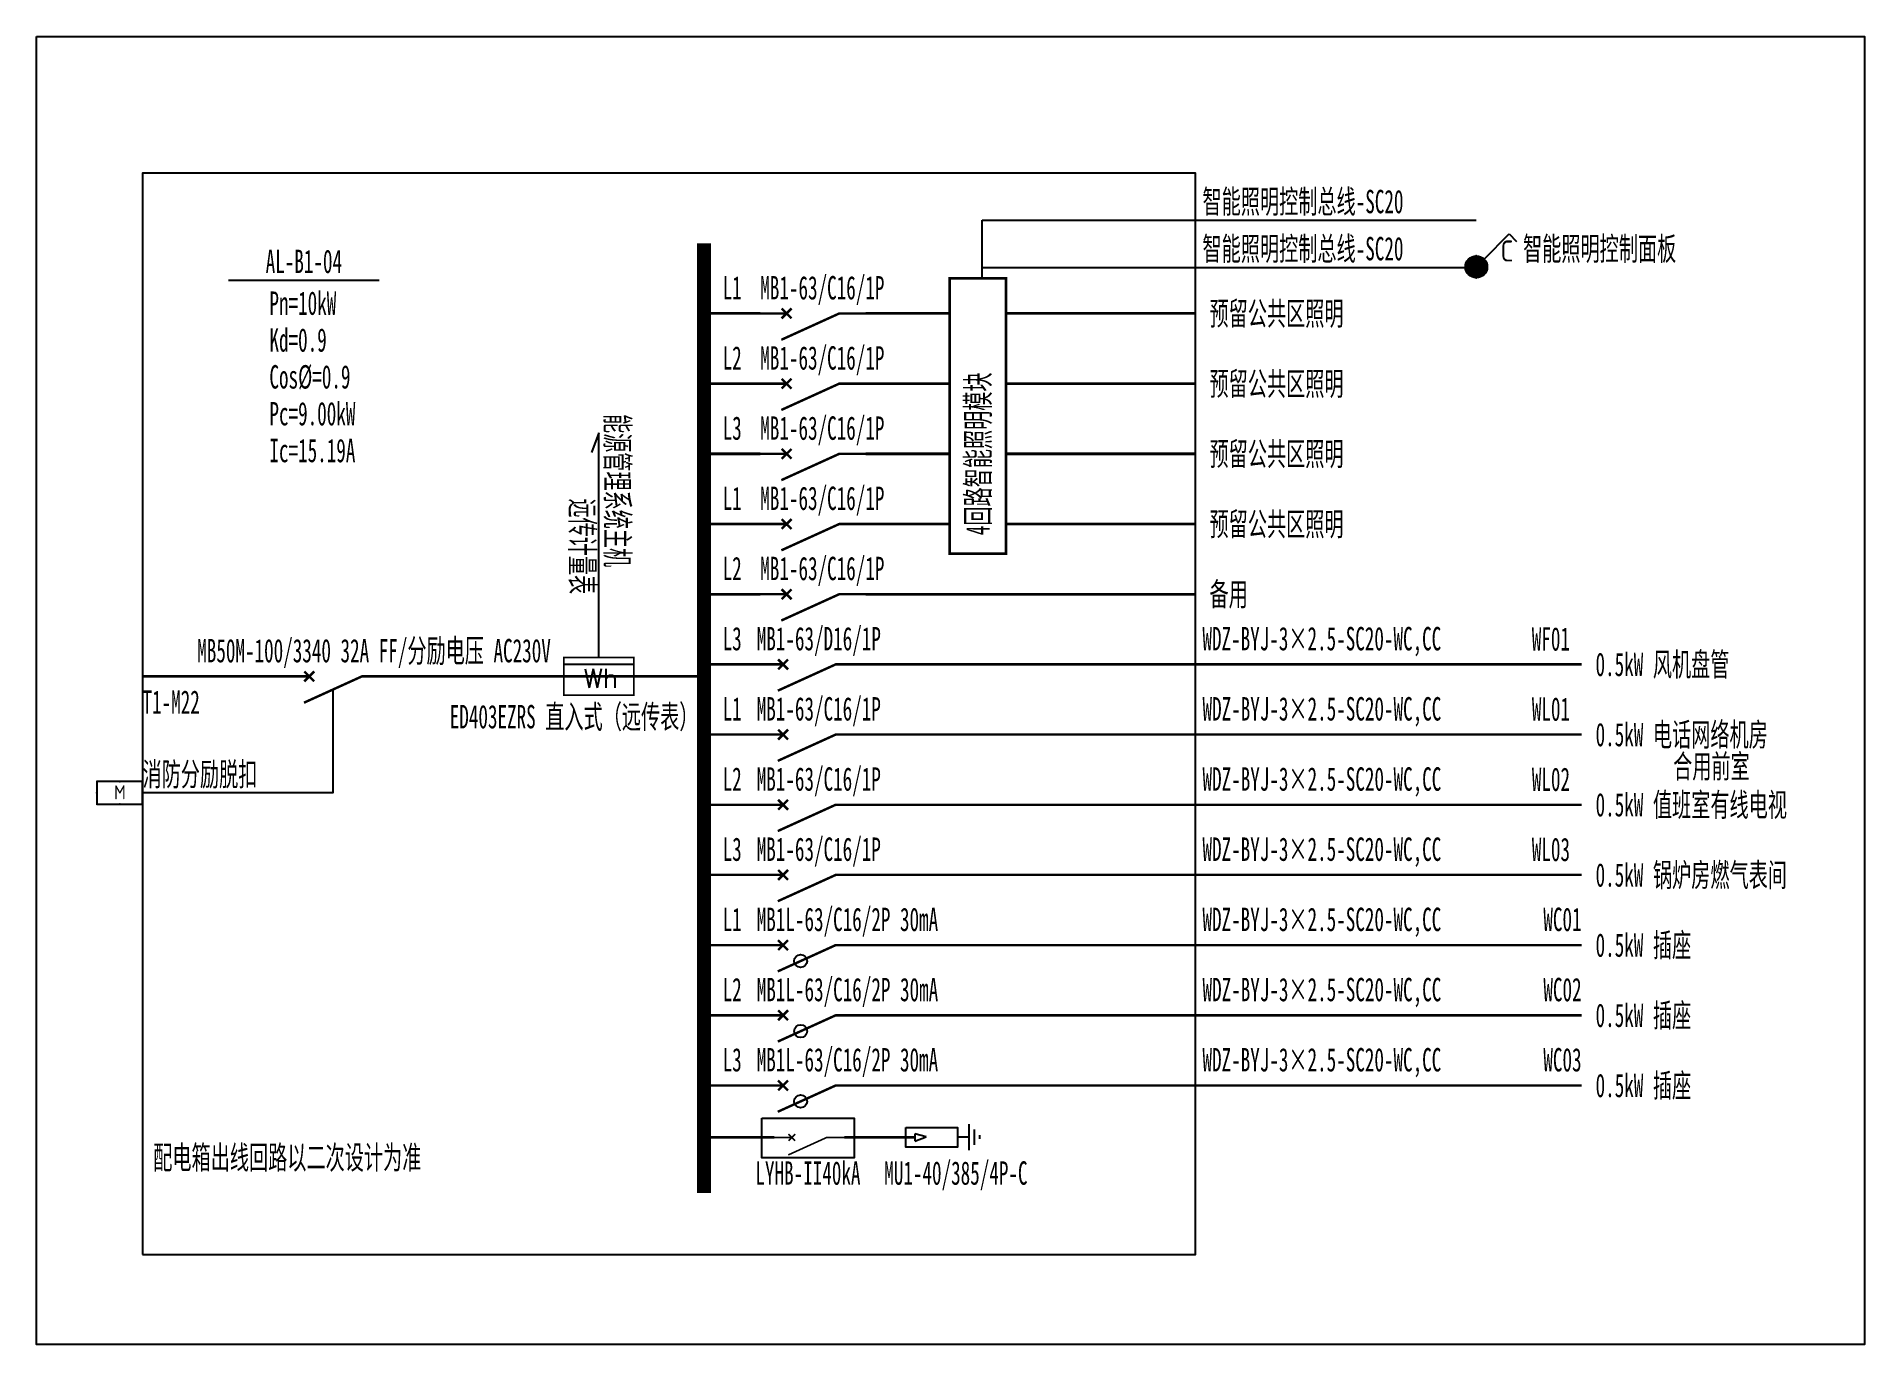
# Model space of a CAD drawing. Extents: x 1406870 to 1411556, y 437307 to 440662.
import ezdxf
from ezdxf.enums import TextEntityAlignment as Align

# ---------------------------------------------------------------- set-up
doc = ezdxf.new("R2010")
doc.units = 0
doc.header["$MEASUREMENT"] = 0
doc.layers.add('系统图', color=1, linetype='Continuous')
doc.styles.add('_SIMPLEX', font='simplex_.ttf', dxfattribs={"width": 0.6})
doc.styles.add('_TEL_ATTDEF', font='GBENOR', dxfattribs={"width": 0.8, "height": 3, "bigfont": 'GBCBIG'})
doc.styles.add('_TEL_DIM', font='', dxfattribs={"width": 0.8, "height": 3.5})
doc.styles.add('宋体', font='', dxfattribs={"width": 0.8, "height": 3.5})
doc.styles.get('_TEL_DIM').set_extended_font_data('SimSun')
doc.styles.get('宋体').set_extended_font_data('SimSun')

# ---------------------------------------------------------------- blocks, each defined once
blk = doc.blocks.new('$element$00000497')
at = {"const_width": 0.0233}
for points in [[(0, 0), (0, -0.25)], [(0, -1), (0, -0.75), (-0.25, -0.2)], [(-0.047, -0.297), (0.047, -0.203)], [(-0.047, -0.203), (0.047, -0.297)]]:
    blk.add_lwpolyline(points, dxfattribs=at)
at = {"flags": 9}
blk.add_attdef('S', (0, 0), '', height=0.00000667, dxfattribs=at)
blk = doc.blocks.new('$element$00000492')
blk.add_line((0.173, 0), (0.173, -1))
at = {"const_width": 0.0233}
blk.add_lwpolyline([(-0.267, 0), (0.267, 0), (0.267, -1), (-0.267, -1), (-0.267, 0)], dxfattribs=at)
at = {"style": '_SIMPLEX'}
blk.add_text('Wh', height=0.2667, rotation=270, dxfattribs=at).set_placement((-0.161, -0.281))
at = {"flags": 9}
blk.add_attdef('S', (0, 0), '', height=0.00000667, dxfattribs=at)
blk.add_attdef('S', (0, 0), '', height=0.00000667, dxfattribs=at)
blk.add_attdef('S', (0, 0), '', height=0.00000667, dxfattribs=at)
blk = doc.blocks.new('$equip$00002777')
for p, q in [((0.65, 0.65), (-0.65, 0.65)), ((-0.65, 0.65), (-0.65, 0)), ((0.65, 0), (0.65, 0.65)), ((-0.65, 0), (0.65, 0))]:
    blk.add_line(p, q)
at = {"const_width": 0.04}
blk.add_lwpolyline([(-0.65, 0.65), (-0.65, 0), (0.65, 0), (0.65, 0.65), (-0.65, 0.65), (-0.65, 0)], dxfattribs=at)
for p in [(0, 0.65), (-0.65, 0.325), (0, 0), (0.65, 0.325)]:
    blk.add_point(p)
at = {"color": 7}
blk.add_attdef('$TEXT$', text='', height=0.4, dxfattribs=at).set_placement((0.006, 0.343), align=Align.MIDDLE_CENTER)
at = {"color": 7, "flags": 1}
for tag, p in [('A', (0, 0)), ('B', (0.905, 0.246))]:
    blk.add_attdef(tag, text='', height=0.4, dxfattribs=at).set_placement(p, align=Align.MIDDLE_CENTER)
blk = doc.blocks.new('$element$00000525')
at = {"const_width": 0.0233}
for points in [[(0, 0), (0, -0.25)], [(-0.25, -0.2), (0, -0.75), (0, -1)], [(-0.047, -0.203), (0.047, -0.297)], [(0.047, -0.203), (-0.047, -0.297)]]:
    blk.add_lwpolyline(points, dxfattribs=at)
blk.add_circle((-0.151, -0.417), 0.0615)
at = {"flags": 9}
blk.add_attdef('S', (0, 0), '', height=0.00000667, dxfattribs=at)
blk = doc.blocks.new('$equip_U$00000081(zhangr-4109)')
for p, q in [((0.147, 0.147), (0.625, 0.625)), ((0.625, 0.625), (0.766, 0.484))]:
    blk.add_line(p, q)
blk.add_circle((0, 0), 0.208)
at = {"linetype": 'ByBlock'}
for p in [(0, 0.208), (-0.208, 0), (0, -0.208), (0.208, 0)]:
    blk.add_point(p, dxfattribs=at)
for points in [[(-0.18, 0.104), (0.18, 0.104), (-0.208, 0), (0.208, 0)], [(-0.18, -0.104), (0.18, -0.104), (-0.208, 0), (0.208, 0)], [(-0.104, 0.18), (0.104, 0.18), (-0.18, 0.104), (0.18, 0.104)], [(0, 0.208), (0, 0.208), (-0.104, 0.18), (0.104, 0.18)], [(-0.104, -0.18), (0.104, -0.18), (-0.18, -0.104), (0.18, -0.104)], [(0, -0.208), (0, -0.208), (-0.104, -0.18), (0.104, -0.18)]]:
    blk.add_solid(points)
at = {"color": 7, "linetype": 'ByBlock', "style": '_TEL_DIM'}
blk.add_attdef('$TEXT$', text='', height=0.4, dxfattribs=at).set_placement((0.583, 0.301), align=Align.MIDDLE_CENTER)
at = {"color": 7, "linetype": 'ByBlock', "style": '_TEL_DIM', "flags": 1}
for tag in ['A', 'REMARK']:
    blk.add_attdef(tag, text='', height=0.00002, dxfattribs=at).set_placement((0, 0), align=Align.MIDDLE_CENTER)
at = {"color": 7, "linetype": 'ByBlock', "lineweight": 211, "style": '_TEL_DIM', "flags": 1}
blk.add_attdef('REMARK', text='', height=0.00002, dxfattribs=at).set_placement((0, -0.208), align=Align.MIDDLE_CENTER)

msp = doc.modelspace()

# ---------------------------------------------------------------- linework, layer by layer
at = {"color": 0, "linetype": 'ByBlock'}
for p, q in [((1409294.1, 440038.3), (1409294.1, 440190.6)), ((1409294.1, 440190.6), (1410561.2, 440190.6)), ((1409294.1, 440069.8), (1410536.8, 440069.8)), ((1407361.9, 440037.2), (1407748.1, 440037.2)), ((1409150.4, 437839.6), (1409121.2, 437847.5)), ((1409121.2, 437847.5), (1409121.2, 437829.3)), ((1409260.2, 437872.6), (1409260.2, 437805.4)), ((1409274, 437858.7), (1409274, 437819.4)), ((1409121.2, 437828.8), (1409150.4, 437839.6)), ((1409230.9, 437839.5), (1409259, 437839.5)), ((1409287.7, 437844.2), (1409287.7, 437834.4))]:
    msp.add_line(p, q, dxfattribs=at)
at = {"color": 0, "linetype": 'ByBlock', "ltscale": 0.2}
for p, q in [((1408311.2, 439645.3), (1408292.7, 439594.6)), ((1408311.2, 439068.7), (1408311.2, 439645.3))]:
    msp.add_line(p, q, dxfattribs=at)
at = {"color": 0, "linetype": 'ByBlock'}
for points in [[(1407141.2, 437537.7), (1409841.2, 437537.7), (1409841.2, 440311.5), (1407141.2, 440311.5)], [(1408729.2, 437887.9), (1408965.8, 437887.9), (1408965.8, 437785.9), (1408729.2, 437785.9)], [(1409098.4, 437863.7), (1409231.2, 437863.7), (1409231.2, 437813.6), (1409098.4, 437813.6)]]:
    msp.add_lwpolyline(points, close=True, dxfattribs=at)
for points, const_width in [([(1408581.2, 440131.5), (1408581.2, 437696.1)], 36), ([(1408725.2, 439951.5), (1408581.2, 439951.5)], 6.94), ([(1408995.2, 439951.5), (1409211.2, 439951.5)], 6.94), ([(1409355.1, 439951.5), (1409841.1, 439951.5)], 6.94), ([(1408725.2, 439771.5), (1408581.2, 439771.5)], 6.94), ([(1408995.2, 439771.5), (1409211.2, 439771.5)], 6.94), ([(1409355.1, 439771.5), (1409841.1, 439771.5)], 6.94), ([(1408725.2, 439591.5), (1408581.2, 439591.5)], 6.94), ([(1408995.2, 439591.5), (1409211.2, 439591.5)], 6.94), ([(1409355.1, 439591.5), (1409841.1, 439591.5)], 6.94), ([(1408725.2, 439411.5), (1408581.2, 439411.5)], 6.94), ([(1408995.2, 439411.5), (1409211.2, 439411.5)], 6.94), ([(1409355.1, 439411.5), (1409841.1, 439411.5)], 6.94), ([(1408725.2, 439231.5), (1408581.2, 439231.5)], 6.94), ([(1408995.2, 439231.5), (1409841.2, 439231.5)], 6.94), ([(1407141.2, 439020.7), (1407501.2, 439020.7)], 6.3), ([(1407771.2, 439020.7), (1408581.2, 439020.7)], 6.3), ([(1408581.2, 439051.5), (1408716.2, 439051.5)], 6.3), ([(1408986.2, 439051.5), (1410831, 439051.5)], 6.3), ([(1408581.1, 438871.5), (1408716.2, 438871.5)], 6.3), ([(1408986.1, 438871.5), (1410831.2, 438871.5)], 6.3), ([(1408581.1, 438691.5), (1408716.2, 438691.5)], 6.3), ([(1408986.1, 438691.5), (1410831.2, 438691.5)], 6.3), ([(1408581.1, 438511.5), (1408716.1, 438511.5)], 6.3), ([(1408986.1, 438511.5), (1410831.1, 438511.5)], 6.3), ([(1408581.1, 438331.5), (1408716.2, 438331.5)], 6.3), ([(1408986.1, 438331.5), (1410831.1, 438331.5)], 6.3), ([(1408581.1, 438151.5), (1408716.2, 438151.5)], 6.3), ([(1408986.1, 438151.5), (1410831.2, 438151.5)], 6.3), ([(1408581.1, 437971.5), (1408716.1, 437971.5)], 6.3), ([(1408986.1, 437971.5), (1410831.1, 437971.5)], 6.3), ([(1408581.2, 437838.4), (1408761.2, 437838.4)], 6.3), ([(1408941.2, 437838.4), (1409121.2, 437838.4)], 6.3)]:
    msp.add_lwpolyline(points, dxfattribs=dict(at, const_width=const_width))
at = {"color": 0, "linetype": 'ByBlock', "const_width": 6.94}
msp.add_lwpolyline([(1409211.2, 440041.5), (1409355.1, 440041.5), (1409355.1, 439335.7), (1409211.2, 439335.7)], close=True, dxfattribs=at)
at = {"color": 0, "linetype": 'ByBlock'}
msp.add_lwpolyline([(1407629.4, 438987), (1407629.4, 438721.8), (1407141.2, 438721.8)], dxfattribs=at)
at = {"layer": '系统图'}
msp.add_lwpolyline([(1406869.6, 440661.8), (1411556.4, 440661.8), (1411556.4, 437307.3), (1406869.6, 437307.3)], close=True, dxfattribs=at)

# ---------------------------------------------------------------- block references
at = {"color": 0, "linetype": 'ByBlock'}
ref = msp.add_blockref('$equip_U$00000081(zhangr-4109)', (1410561.2, 440071), dxfattribs=dict(at, xscale=135, yscale=135, zscale=135, rotation=5.172650033446747e-06))
ref.add_attrib('$TEXT$', 'C', dxfattribs={"color": 7, "linetype": 'ByBlock', "height": 54, "rotation": 0, "style": '_TEL_ATTDEF'}).set_placement((1410639.9, 440111.7), align=Align.MIDDLE_CENTER)
for name, p, xscale, yscale, zscale, rotation in [('$element$00000497', (1408725.2, 439951.5), 270, 270, 270, 90.0000051727018), ('$element$00000497', (1408725.2, 439771.5), 270, 270, 270, 90.0000051727018), ('$element$00000497', (1408725.2, 439591.5), 270, 270, 270, 90.0000051727018), ('$element$00000497', (1408725.2, 439411.5), 270, 270, 270, 90.0000051727018), ('$element$00000497', (1408725.2, 439231.5), 270, 270, 270, 90.0000051727018), ('$element$00000492', (1408221.2, 439020.7), 180, 180, 180, 90), ('$element$00000497', (1408716.2, 439051.5), 270, 270, 270, 90), ('$element$00000497', (1407501.2, 439020.7), 270, 270, 270, 90), ('$element$00000497', (1408716.2, 438871.5), 270, 270, 270, 90), ('$element$00000497', (1408716.1, 438871.5), 270, 270, 270, 90), ('$element$00000497', (1408716.2, 438691.5), 270, 270, 270, 90), ('$element$00000497', (1408716.1, 438691.5), 270, 270, 270, 90), ('$element$00000497', (1408716.1, 438511.5), 270, 270, 270, 90), ('$element$00000525', (1408716.1, 438331.5), 270, 270, 270, 90), ('$element$00000525', (1408716.2, 438151.5), 270, 270, 270, 90), ('$element$00000525', (1408716.1, 437971.5), 270, 270, 270, 90), ('$element$00000497', (1408761.2, 437838.4), 180, 180, 180, 90)]:
    msp.add_blockref(name, p, dxfattribs=dict(at, xscale=xscale, yscale=yscale, zscale=zscale, rotation=rotation))
ref = msp.add_blockref('$equip$00002777', (1407082.7, 438692.6), dxfattribs=dict(at, xscale=90, yscale=90, zscale=90))
ref.add_attrib('$TEXT$', 'M', dxfattribs={"color": 7, "height": 36, "style": '_TEL_ATTDEF'}).set_placement((1407083.3, 438723.5), align=Align.MIDDLE_CENTER)

# ---------------------------------------------------------------- texts
at = {"color": 0, "linetype": 'ByBlock', "style": '宋体', "width": 0.6}
for s, p in [('智能照明控制总线-SC20', (1409859.2, 440190.6)), ('智能照明控制总线-SC20', (1409859.2, 440069.8)), ('智能照明控制面板', (1410681.1, 440069.8))]:
    msp.add_text(s, height=60, rotation=0, dxfattribs=at).set_placement(p, align=Align.BOTTOM_LEFT)
for s, p in [('AL-B1-04', (1407555, 440037.2)), ('L1', (1408653.2, 439969.5)), ('L2', (1408653.2, 439789.5)), ('L3', (1408653.2, 439609.5)), ('L1', (1408653.2, 439429.5)), ('L2', (1408653.2, 439249.5)), ('L3', (1408653.2, 439069.5)), ('L1', (1408653.2, 438889.5)), ('L2', (1408653.2, 438709.5)), ('L3', (1408653.2, 438529.5)), ('L1', (1408653.2, 438349.5)), ('L2', (1408653.2, 438169.5)), ('L3', (1408653.2, 437989.5))]:
    msp.add_text(s, height=60, dxfattribs=at).set_placement(p, align=Align.BOTTOM_CENTER)
at = {"color": 40, "linetype": 'ByBlock', "style": '宋体', "width": 0.6}
for p in [(1408725.2, 439969.5), (1408725.2, 439789.5), (1408725.2, 439609.5), (1408725.2, 439429.5), (1408725.2, 439249.5), (1408716.1, 438889.5), (1408716.1, 438709.5), (1408716.1, 438529.5)]:
    msp.add_text('MB1-63/C16/1P', height=60, dxfattribs=at).set_placement(p, align=Align.BOTTOM_LEFT)
at = {"color": 0, "linetype": 'ByBlock', "style": '宋体', "width": 0.6}
for s, p in [('Pn=10kW', (1407466.7, 439948)), ('Kd=0.9', (1407466.7, 439853.5)), ('Cos%%C=0.9', (1407466.7, 439759)), ('Pc=9.00kW', (1407466.7, 439664.5)), ('Ic=15.19A', (1407466.7, 439570)), ('配电箱出线回路以二次设计为准', (1407168.8, 437757))]:
    msp.add_text(s, height=60, dxfattribs=at).set_placement(p)
for s, p in [('预留公共区照明', (1409877.1, 439951.5)), ('预留公共区照明', (1409877.1, 439771.5)), ('预留公共区照明', (1409877.1, 439591.5)), ('预留公共区照明', (1409877.1, 439411.5)), ('备用', (1409877.1, 439231.5)), ('0.5kW 风机盘管', (1410866.9, 439051.5)), ('0.5kW 电话网络机房', (1410867.1, 438871.5)), ('合用前室', (1411065.9, 438790)), ('0.5kW 值班室有线电视', (1410867.1, 438691.5)), ('0.5kW 锅炉房燃气表间', (1410867.1, 438511.5)), ('0.5kW 插座', (1410867.1, 438331.5)), ('0.5kW 插座', (1410867.1, 438151.5)), ('0.5kW 插座', (1410867.1, 437971.5))]:
    msp.add_text(s, height=60, dxfattribs=at).set_placement(p, align=Align.MIDDLE_LEFT)
at = {"color": 4, "linetype": 'ByBlock', "style": '宋体', "width": 0.6}
msp.add_text('4回路智能照明模块', height=60, rotation=90, dxfattribs=at).set_placement((1409283.1, 439591.5), align=Align.MIDDLE_CENTER)
at = {"color": 0, "linetype": 'ByBlock', "style": '宋体', "width": 0.6}
for s, p in [('能源管理系统主机', (1408311.2, 439300.8)), ('远传计量表', (1408221.2, 439231.5))]:
    msp.add_text(s, height=60, rotation=270, dxfattribs=at).set_placement(p, align=Align.BOTTOM_RIGHT)
at = {"color": 40, "linetype": 'ByBlock', "style": '宋体', "width": 0.6}
msp.add_text('MB50M-100/3340 32A FF/分励电压 AC230V', height=60, dxfattribs=at).set_placement((1407734.9, 439038.7), align=Align.BOTTOM_CENTER)
at = {"color": 110, "linetype": 'ByBlock', "style": '宋体', "width": 0.6}
msp.add_text('MB1-63/D16/1P', height=60, dxfattribs=at).set_placement((1408716.2, 439069.5), align=Align.BOTTOM_LEFT)
at = {"color": 0, "linetype": 'ByBlock', "style": '宋体', "width": 0.6}
for s, p in [('WDZ-BYJ-3×2.5-SC20-WC,CC', (1409859, 439069.5)), ('WDZ-BYJ-3×2.5-SC20-WC,CC', (1409859.2, 438889.5)), ('消防分励脱扣', (1407141.2, 438721.8)), ('WDZ-BYJ-3×2.5-SC20-WC,CC', (1409859.2, 438709.5)), ('WDZ-BYJ-3×2.5-SC20-WC,CC', (1409859.1, 438529.5)), ('WDZ-BYJ-3×2.5-SC20-WC,CC', (1409859.1, 438349.5)), ('WDZ-BYJ-3×2.5-SC20-WC,CC', (1409859.2, 438169.5)), ('WDZ-BYJ-3×2.5-SC20-WC,CC', (1409859.1, 437989.5))]:
    msp.add_text(s, height=60, dxfattribs=at).set_placement(p, align=Align.BOTTOM_LEFT)
for s, p in [('WF01', (1410801.4, 439068.9)), ('WL01', (1410801.6, 438888.9)), ('WL02', (1410801.6, 438708.9)), ('WL03', (1410801.5, 438528.9)), ('WC01', (1410831.1, 438349.5)), ('WC02', (1410831.2, 438169.5)), ('WC03', (1410831.1, 437989.5))]:
    msp.add_text(s, height=60, dxfattribs=at).set_placement(p, align=Align.BOTTOM_RIGHT)
msp.add_text('T1-M22', height=60, dxfattribs=at).set_placement((1407141.2, 438984.7), align=Align.TOP_LEFT)
at = {"color": 2, "linetype": 'ByBlock', "style": '宋体', "width": 0.6}
msp.add_text('ED403EZRS 直入式（远传表）', height=60, dxfattribs=at).set_placement((1408247.9, 438947.4), align=Align.TOP_CENTER)
at = {"color": 3, "linetype": 'ByBlock', "style": '宋体', "width": 0.6}
for p in [(1408716.1, 438349.5), (1408716.2, 438169.5), (1408716.1, 437989.5)]:
    msp.add_text('MB1L-63/C16/2P 30mA', height=60, dxfattribs=at).set_placement(p, align=Align.BOTTOM_LEFT)
at = {"color": 40, "linetype": 'ByBlock', "style": '宋体', "width": 0.6}
msp.add_text('LYHB-II40kA', height=60, dxfattribs=at).set_placement((1408847.5, 437776.9), align=Align.TOP_CENTER)
at = {"color": 30, "linetype": 'ByBlock', "style": '宋体', "width": 0.6}
msp.add_text('MU1-40/385/4P-C', height=60, dxfattribs=at).set_placement((1409226.8, 437776.9), align=Align.TOP_CENTER)

doc.saveas('drawing.dxf')
